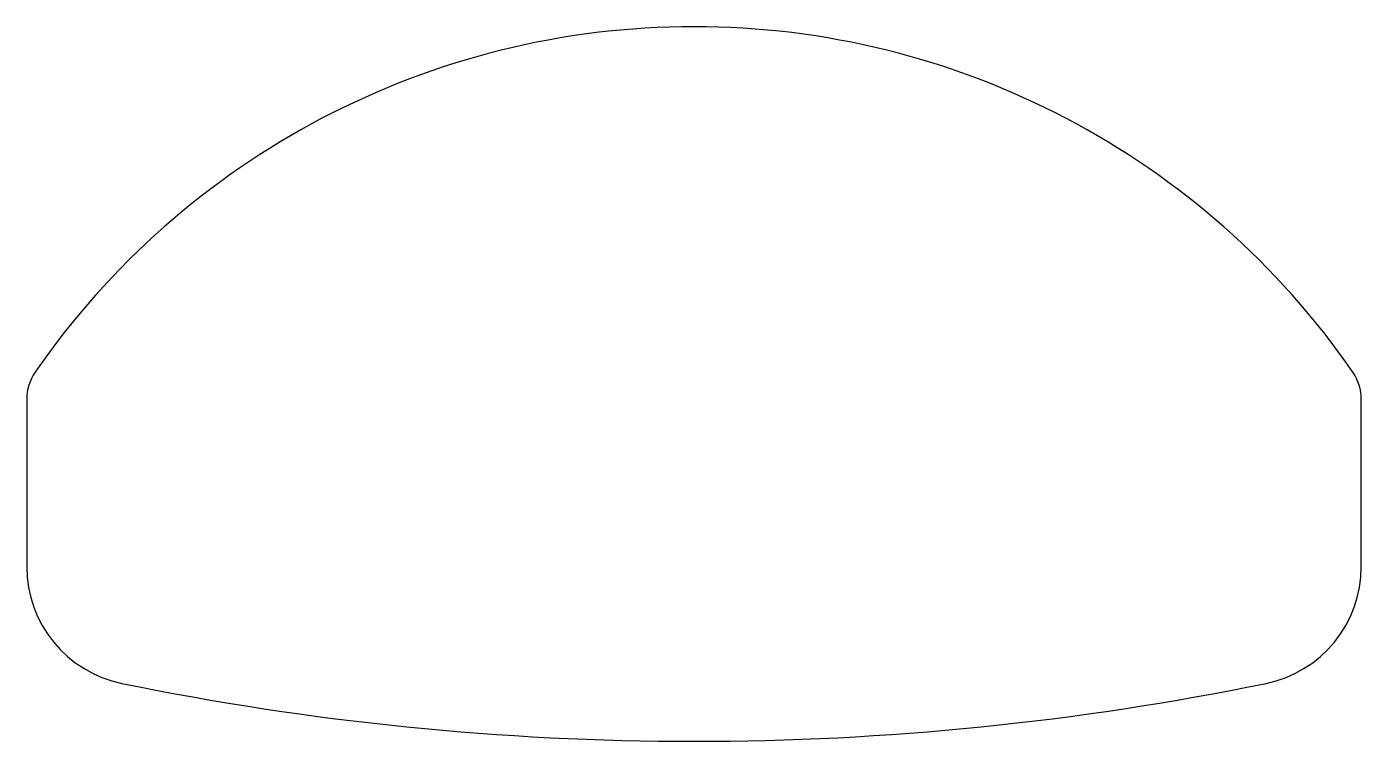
# Model space of a CAD drawing. Extents: x 140.2 to 168.2, y 236.2 to 251.2.
import ezdxf

# ---------------------------------------------------------------- set-up
doc = ezdxf.new("R2010")
doc.units = 0
doc.layers.get('0').update_dxf_attribs({"linetype": 'CONTINUOUS'})

msp = doc.modelspace()

# ---------------------------------------------------------------- linework, layer by layer
msp.add_lwpolyline([(168.039, 243.994, 0.524617), (140.394, 243.994, 0.152287), (140.217, 243.426), (140.217, 239.911, 0.356233), (142.215, 237.462, 0.101308), (166.218, 237.462, 0.356233), (168.217, 239.911), (168.217, 243.426, 0.152287)], format="xyb", close=True)

doc.saveas('drawing.dxf')
